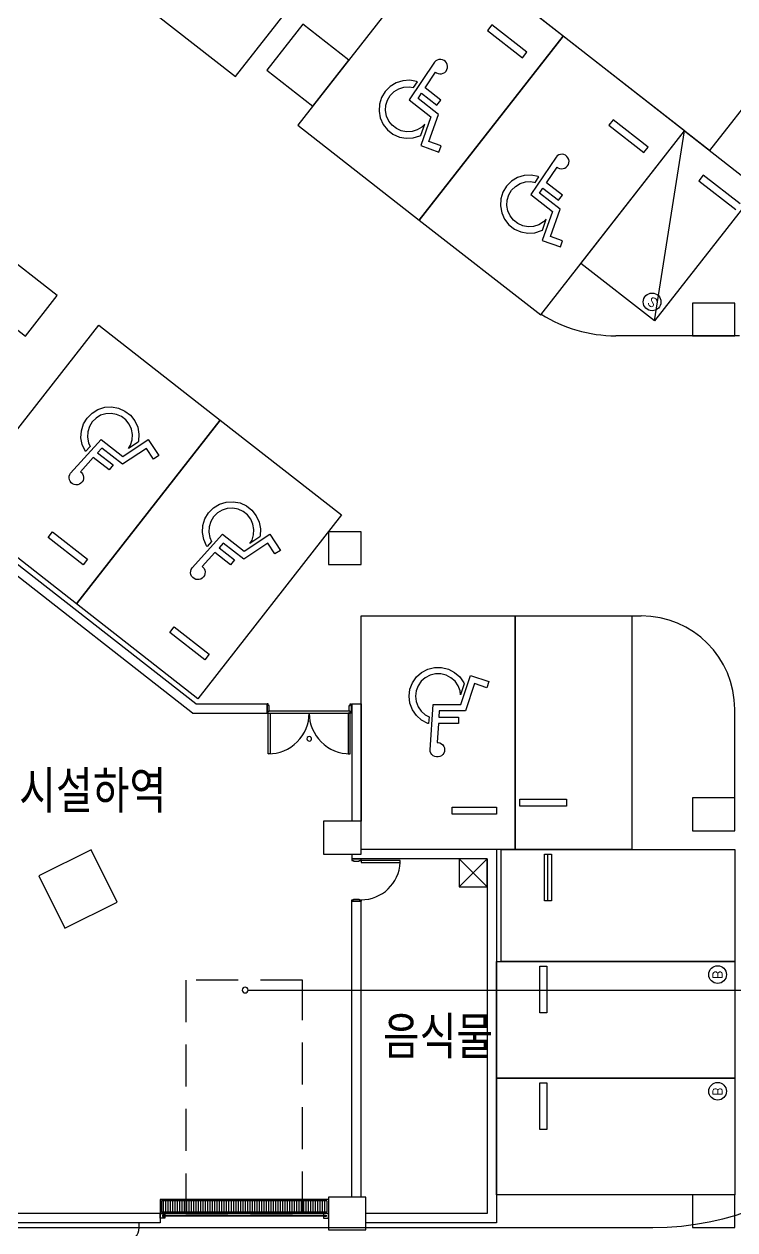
# Model space of a CAD drawing. Header units: millimetres. Extents: x -7614 to 421357, y 85218 to 341757.
# Drawn here: x 382307 to 397524, y 130027 to 155852 of the extents above; entities that cross this region are included whole.
import ezdxf
from ezdxf.enums import TextEntityAlignment as Align

# ---------------------------------------------------------------- set-up
doc = ezdxf.new("R2010")
doc.units = ezdxf.units.MM
doc.header["$LTSCALE"] = 600
doc.header["$MEASUREMENT"] = 0
doc.linetypes.add('HID1', pattern=[2.3, 1.5, -0.8])
doc.layers.add('e-plan', color=9, linetype='CONTINUOUS')
doc.layers.add('e-room-box', color=7, linetype='CONTINUOUS')
doc.styles.add('kiahn', font='romans.shx', dxfattribs={"bigfont": 'cadhs.shx'})

msp = doc.modelspace()

# ---------------------------------------------------------------- linework, layer by layer
at = {"layer": 'e-plan'}
for p, q in [((386834, 154727), (389913, 158667)), ((391244, 157628), (388166, 153687)), ((393845, 155596), (391244, 157628)), ((384234, 156759), (386834, 154727)), ((396982, 153145), (392963, 156285)), ((392318, 155835), (392226, 155716)), ((393067, 155250), (392318, 155835)), ((390767, 151656), (393845, 155596)), ((393845, 155596), (390767, 151656)), ((392226, 155716), (392974, 155131)), ((396445, 153564), (393845, 155596)), ((392974, 155131), (393067, 155250)), ((391094, 155036), (390553, 154231)), ((391121, 155063), (391094, 155036)), ((391153, 155082), (391121, 155063)), ((391189, 155093), (391153, 155082)), ((391226, 155096), (391189, 155093)), ((391263, 155089), (391226, 155096)), ((391297, 155074), (391263, 155089)), ((391327, 155051), (391297, 155074)), ((391350, 155021), (391327, 155051)), ((391365, 154987), (391350, 155021)), ((391372, 154950), (391365, 154987)), ((391370, 154913), (391372, 154950)), ((398521, 155115), (396982, 153145)), ((390891, 154486), (391117, 154822)), ((391117, 154822), (391137, 154807)), ((391137, 154807), (391171, 154792)), ((391171, 154792), (391208, 154785)), ((391208, 154785), (391245, 154787)), ((391245, 154787), (391281, 154799)), ((391281, 154799), (391313, 154818)), ((391313, 154818), (391340, 154845)), ((391340, 154845), (391359, 154877)), ((391359, 154877), (391370, 154913)), ((390141, 154517), (390035, 154410)), ((390270, 154594), (390141, 154517)), ((390227, 154408), (390326, 154468)), ((390413, 154639), (390270, 154594)), ((390326, 154468), (390438, 154503)), ((390562, 154648), (390413, 154639)), ((390438, 154503), (390554, 154510)), ((390554, 154510), (390646, 154494)), ((390710, 154622), (390562, 154648)), ((390646, 154494), (390727, 154614)), ((390727, 154614), (390710, 154622)), ((391229, 154222), (390891, 154486)), ((389958, 154282), (389914, 154139)), ((390035, 154410), (389958, 154282)), ((390050, 154114), (390084, 154225)), ((390084, 154225), (390144, 154325)), ((390144, 154325), (390227, 154408)), ((390553, 154231), (391016, 153869)), ((390740, 154261), (390814, 154371)), ((391180, 153917), (390740, 154261)), ((390814, 154371), (391144, 154113)), ((391144, 154113), (391229, 154222)), ((389914, 154139), (389905, 153989)), ((389905, 153989), (389932, 153841)), ((390043, 153998), (390050, 154114)), ((390064, 153883), (390043, 153998)), ((390973, 153335), (391180, 153917)), ((388166, 153687), (390767, 151656)), ((389932, 153841), (389994, 153705)), ((389994, 153705), (390086, 153587)), ((390112, 153776), (390064, 153883)), ((390184, 153685), (390112, 153776)), ((390276, 153613), (390184, 153685)), ((391016, 153869), (390797, 153251)), ((390802, 153473), (390885, 153708)), ((390885, 153708), (390825, 153647)), ((394919, 153803), (394826, 153685)), ((394826, 153685), (395575, 153100)), ((395667, 153218), (394919, 153803)), ((390086, 153587), (390204, 153495)), ((390204, 153495), (390341, 153433)), ((390382, 153565), (390276, 153613)), ((390341, 153433), (390489, 153406)), ((390497, 153544), (390382, 153565)), ((390489, 153406), (390639, 153416)), ((390613, 153552), (390497, 153544)), ((390725, 153586), (390613, 153552)), ((390639, 153416), (390782, 153460)), ((390825, 153647), (390725, 153586)), ((390782, 153460), (390802, 153473)), ((393367, 149624), (396445, 153564)), ((394229, 150727), (396445, 153564)), ((395805, 149495), (396445, 153564)), ((396445, 153564), (398021, 152332)), ((390797, 153251), (391187, 153112)), ((391234, 153243), (390973, 153335)), ((391187, 153112), (391234, 153243)), ((395575, 153100), (395667, 153218)), ((393695, 153004), (393154, 152199)), ((393721, 153031), (393695, 153004)), ((393753, 153050), (393721, 153031)), ((393789, 153062), (393753, 153050)), ((393827, 153064), (393789, 153062)), ((393864, 153057), (393827, 153064)), ((393898, 153042), (393864, 153057)), ((393927, 153019), (393898, 153042)), ((393950, 152989), (393927, 153019)), ((393966, 152955), (393950, 152989)), ((393973, 152918), (393966, 152955)), ((393970, 152881), (393973, 152918)), ((393492, 152454), (393718, 152791)), ((393718, 152791), (393737, 152776)), ((393737, 152776), (393771, 152760)), ((393771, 152760), (393808, 152753)), ((393808, 152753), (393846, 152756)), ((393846, 152756), (393881, 152767)), ((393881, 152767), (393914, 152786)), ((393914, 152786), (393940, 152813)), ((393940, 152813), (393959, 152845)), ((393959, 152845), (393970, 152881)), ((392636, 152379), (392558, 152250)), ((392742, 152485), (392636, 152379)), ((392870, 152563), (392742, 152485)), ((392745, 152294), (392827, 152376)), ((392827, 152376), (392927, 152437)), ((393013, 152607), (392870, 152563)), ((392927, 152437), (393038, 152472)), ((393163, 152617), (393013, 152607)), ((393038, 152472), (393155, 152479)), ((393155, 152479), (393247, 152462)), ((393310, 152590), (393163, 152617)), ((393247, 152462), (393328, 152582)), ((393328, 152582), (393310, 152590)), ((393830, 152190), (393492, 152454)), ((396846, 152616), (396754, 152497)), ((396754, 152497), (397542, 151882)), ((397634, 152000), (396846, 152616)), ((392558, 152250), (392514, 152107)), ((392650, 152082), (392685, 152194)), ((392685, 152194), (392745, 152294)), ((393154, 152199), (393617, 151838)), ((393340, 152229), (393414, 152339)), ((393780, 151885), (393340, 152229)), ((393414, 152339), (393745, 152081)), ((393745, 152081), (393830, 152190)), ((398021, 152332), (395805, 149495)), ((392514, 152107), (392505, 151957)), ((392505, 151957), (392532, 151810)), ((392643, 151966), (392650, 152082)), ((392664, 151851), (392643, 151966)), ((392712, 151745), (392664, 151851)), ((393574, 151304), (393780, 151885)), ((390767, 151656), (393367, 149624)), ((392532, 151810), (392594, 151673)), ((392594, 151673), (392687, 151555)), ((392784, 151653), (392712, 151745)), ((392876, 151581), (392784, 151653)), ((393425, 151615), (393325, 151555)), ((393617, 151838), (393397, 151220)), ((393402, 151441), (393486, 151676)), ((393486, 151676), (393425, 151615)), ((392687, 151555), (392805, 151463)), ((392805, 151463), (392942, 151401)), ((392983, 151534), (392876, 151581)), ((392942, 151401), (393089, 151375)), ((393098, 151513), (392983, 151534)), ((393089, 151375), (393239, 151384)), ((393214, 151520), (393098, 151513)), ((393325, 151555), (393214, 151520)), ((393239, 151384), (393382, 151429)), ((393382, 151429), (393402, 151441)), ((393397, 151220), (393788, 151081)), ((393834, 151211), (393574, 151304)), ((393788, 151081), (393834, 151211)), ((395805, 149495), (394229, 150727)), ((397520, 149877), (396620, 149877)), ((396620, 149877), (396620, 149177)), ((397520, 149177), (397520, 149877)), ((380825, 145464), (383904, 149404)), ((383904, 149404), (386504, 147372)), ((397620, 149177), (394972, 149177)), ((396620, 149177), (397520, 149177)), ((383654, 147415), (383760, 147521)), ((383760, 147521), (383888, 147599)), ((383945, 147473), (383846, 147413)), ((383888, 147599), (384032, 147644)), ((384057, 147508), (383945, 147473)), ((384032, 147644), (384181, 147653)), ((384173, 147515), (384057, 147508)), ((384288, 147494), (384173, 147515)), ((384181, 147653), (384329, 147626)), ((384394, 147446), (384288, 147494)), ((384329, 147626), (384466, 147565)), ((384466, 147565), (384584, 147473)), ((384584, 147473), (384677, 147355)), ((386504, 147372), (383426, 143432)), ((383426, 143432), (386504, 147372)), ((383532, 147143), (383577, 147287)), ((383577, 147287), (383654, 147415)), ((383703, 147230), (383668, 147119)), ((383763, 147330), (383703, 147230)), ((383846, 147413), (383763, 147330)), ((384486, 147375), (384394, 147446)), ((384558, 147283), (384486, 147375)), ((384606, 147177), (384558, 147283)), ((384677, 147355), (384738, 147218)), ((384738, 147218), (384765, 147070)), ((386504, 147372), (389104, 145340)), ((383303, 146236), (383954, 146956)), ((383524, 146994), (383532, 147143)), ((383551, 146846), (383524, 146994)), ((383668, 147119), (383662, 147002)), ((383662, 147002), (383683, 146887)), ((383954, 146956), (384417, 146594)), ((384417, 146594), (384963, 146957)), ((384586, 146834), (384621, 146945)), ((384627, 147062), (384606, 147177)), ((384621, 146945), (384627, 147062)), ((384765, 147070), (384757, 146921)), ((384963, 146957), (385192, 146611)), ((383613, 146709), (383551, 146846)), ((383624, 146695), (383613, 146709)), ((383721, 146802), (383624, 146695)), ((383683, 146887), (383721, 146802)), ((383970, 146768), (383881, 146669)), ((384410, 146424), (383970, 146768)), ((384924, 146765), (384410, 146424)), ((384750, 146898), (384542, 146760)), ((384542, 146760), (384586, 146834)), ((384757, 146921), (384750, 146898)), ((385077, 146535), (384924, 146765)), ((383788, 146567), (383516, 146266)), ((384126, 146302), (383788, 146567)), ((383881, 146669), (384211, 146411)), ((385192, 146611), (385077, 146535)), ((383273, 146168), (383284, 146204)), ((383284, 146204), (383303, 146236)), ((383516, 146266), (383536, 146250)), ((383536, 146250), (383559, 146221)), ((383559, 146221), (383574, 146187)), ((383574, 146187), (383581, 146150)), ((384211, 146411), (384126, 146302)), ((385980, 141297), (379841, 146093)), ((383271, 146131), (383273, 146168)), ((383277, 146094), (383271, 146131)), ((383293, 146060), (383277, 146094)), ((383316, 146030), (383293, 146060)), ((383346, 146007), (383316, 146030)), ((383380, 145992), (383346, 146007)), ((383417, 145985), (383380, 145992)), ((383454, 145987), (383417, 145985)), ((383490, 145999), (383454, 145987)), ((383522, 146018), (383490, 145999)), ((383548, 146045), (383522, 146018)), ((383568, 146077), (383548, 146045)), ((383579, 146112), (383568, 146077)), ((383581, 146150), (383579, 146112)), ((383426, 143432), (380825, 145464)), ((386255, 145383), (386361, 145490)), ((386361, 145490), (386489, 145567)), ((386546, 145441), (386446, 145381)), ((386489, 145567), (386632, 145612)), ((386657, 145476), (386546, 145441)), ((386632, 145612), (386782, 145621)), ((386774, 145483), (386657, 145476)), ((386888, 145463), (386774, 145483)), ((386782, 145621), (386929, 145595)), ((386995, 145415), (386888, 145463)), ((386929, 145595), (387066, 145533)), ((387087, 145343), (386995, 145415)), ((387066, 145533), (387184, 145441)), ((387184, 145441), (387277, 145323)), ((389104, 145340), (386026, 141400)), ((386133, 145112), (386177, 145255)), ((386177, 145255), (386255, 145383)), ((386303, 145198), (386269, 145087)), ((386364, 145298), (386303, 145198)), ((386446, 145381), (386364, 145298)), ((387159, 145251), (387087, 145343)), ((387207, 145145), (387159, 145251)), ((387228, 145030), (387207, 145145)), ((387277, 145323), (387339, 145186)), ((387339, 145186), (387366, 145039)), ((382825, 144856), (382917, 144974)), ((382917, 144974), (383666, 144389)), ((385904, 144204), (386554, 144924)), ((386124, 144962), (386133, 145112)), ((386151, 144814), (386124, 144962)), ((386269, 145087), (386262, 144971)), ((386262, 144971), (386283, 144856)), ((386554, 144924), (387017, 144563)), ((387017, 144563), (387564, 144925)), ((387186, 144802), (387221, 144914)), ((387221, 144914), (387228, 145030)), ((387357, 144889), (387350, 144867)), ((387366, 145039), (387357, 144889)), ((387564, 144925), (387793, 144580)), ((388820, 144977), (388820, 144277)), ((389520, 144977), (388820, 144977)), ((389520, 144277), (389520, 144977)), ((383573, 144271), (382825, 144856)), ((386213, 144678), (386151, 144814)), ((386225, 144663), (386213, 144678)), ((386322, 144770), (386225, 144663)), ((386283, 144856), (386322, 144770)), ((386570, 144736), (386481, 144638)), ((386481, 144638), (386812, 144380)), ((387010, 144392), (386570, 144736)), ((387525, 144734), (387010, 144392)), ((387350, 144867), (387142, 144729)), ((387142, 144729), (387186, 144802)), ((387678, 144503), (387525, 144734)), ((385911, 141097), (381712, 144378)), ((383666, 144389), (383573, 144271)), ((386389, 144535), (386117, 144234)), ((386727, 144271), (386389, 144535)), ((386812, 144380), (386727, 144271)), ((387793, 144580), (387678, 144503)), ((385871, 144099), (385873, 144136)), ((385873, 144136), (385884, 144172)), ((385884, 144172), (385904, 144204)), ((386117, 144234), (386136, 144219)), ((386136, 144219), (386159, 144189)), ((386159, 144189), (386175, 144155)), ((386175, 144155), (386182, 144118)), ((386182, 144118), (386179, 144081)), ((388820, 144277), (389520, 144277)), ((385878, 144062), (385871, 144099)), ((385893, 144028), (385878, 144062)), ((385916, 143999), (385893, 144028)), ((385946, 143975), (385916, 143999)), ((385980, 143960), (385946, 143975)), ((386017, 143953), (385980, 143960)), ((386055, 143956), (386017, 143953)), ((386090, 143967), (386055, 143956)), ((386122, 143986), (386090, 143967)), ((386149, 144013), (386122, 143986)), ((386168, 144045), (386149, 144013)), ((386179, 144081), (386168, 144045)), ((386026, 141400), (383426, 143432)), ((389520, 138177), (389520, 143177)), ((389520, 143177), (392820, 143177)), ((392820, 143177), (392820, 138177)), ((392820, 138177), (392820, 143177)), ((392820, 143177), (395320, 143177)), ((395320, 143177), (395520, 143177)), ((395320, 143177), (395320, 138177)), ((385425, 142824), (385518, 142942)), ((386174, 142239), (385425, 142824)), ((385518, 142942), (386266, 142357)), ((386266, 142357), (386174, 142239)), ((390817, 141968), (390950, 142038)), ((390950, 142038), (391095, 142074)), ((391095, 142074), (391245, 142074)), ((391245, 142074), (391391, 142038)), ((391391, 142038), (391524, 141968)), ((390619, 141745), (390705, 141869)), ((390705, 141869), (390817, 141968)), ((390895, 141854), (390808, 141777)), ((390999, 141909), (390895, 141854)), ((391112, 141937), (390999, 141909)), ((391229, 141937), (391112, 141937)), ((391342, 141909), (391229, 141937)), ((391445, 141854), (391342, 141909)), ((391533, 141777), (391445, 141854)), ((391524, 141968), (391636, 141869)), ((391636, 141869), (391721, 141745)), ((391654, 141279), (391862, 141901)), ((391862, 141901), (392255, 141770)), ((390548, 141456), (390566, 141605)), ((390566, 141605), (390619, 141745)), ((390701, 141572), (390686, 141456)), ((390742, 141681), (390701, 141572)), ((390808, 141777), (390742, 141681)), ((391599, 141681), (391533, 141777)), ((391640, 141572), (391599, 141681)), ((391651, 141486), (391640, 141572)), ((391730, 141723), (391651, 141486)), ((391721, 141745), (391730, 141723)), ((391949, 141726), (391754, 141141)), ((392211, 141639), (391949, 141726)), ((392255, 141770), (392211, 141639)), ((385980, 141297), (387500, 141297)), ((387500, 141297), (387500, 141097)), ((387535, 141297), (387510, 141297)), ((387510, 141297), (387510, 141097)), ((387535, 141257), (387535, 141297)), ((389285, 141257), (389285, 141297)), ((389285, 141297), (389310, 141297)), ((389310, 141297), (389310, 141097)), ((389320, 141297), (389520, 141297)), ((389320, 141297), (389320, 138777)), ((389520, 141297), (389520, 138777)), ((390566, 141307), (390548, 141456)), ((390619, 141167), (390566, 141307)), ((390686, 141456), (390701, 141340)), ((390701, 141340), (390742, 141231)), ((390998, 140311), (391067, 141279)), ((391067, 141279), (391654, 141279)), ((385911, 141097), (387500, 141097)), ((387510, 141097), (387535, 141097)), ((387555, 141257), (387535, 141257)), ((387535, 141097), (387535, 141137)), ((387535, 141137), (387555, 141137)), ((387535, 141097), (389285, 141097)), ((387535, 140222), (387535, 141097)), ((387535, 141097), (387575, 141097)), ((387555, 141137), (387555, 141257)), ((389265, 141137), (387555, 141137)), ((387575, 141097), (387575, 140222)), ((389285, 141097), (389245, 141097)), ((389245, 141097), (389245, 140222)), ((389265, 141257), (389285, 141257)), ((389265, 141137), (389265, 141257)), ((389285, 141137), (389265, 141137)), ((389285, 141097), (389285, 141137)), ((389310, 141097), (389285, 141097)), ((389285, 140222), (389285, 141097)), ((390705, 141044), (390619, 141167)), ((390817, 140944), (390705, 141044)), ((390742, 141231), (390808, 141135)), ((390808, 141135), (390895, 141058)), ((390895, 141058), (390978, 141014)), ((390978, 141014), (390968, 140870)), ((391195, 141141), (391186, 141008)), ((391186, 141008), (391605, 141008)), ((391754, 141141), (391195, 141141)), ((391605, 141008), (391605, 140870)), ((397520, 139277), (397520, 141177)), ((390950, 140875), (390817, 140944)), ((390968, 140870), (390950, 140875)), ((391176, 140870), (391147, 140465)), ((391605, 140870), (391176, 140870)), ((391002, 140274), (390998, 140311)), ((391015, 140239), (391002, 140274)), ((391037, 140208), (391015, 140239)), ((391147, 140465), (391172, 140465)), ((391172, 140465), (391208, 140457)), ((391208, 140457), (391241, 140439)), ((391241, 140439), (391269, 140414)), ((391269, 140414), (391291, 140383)), ((391291, 140239), (391269, 140208)), ((391291, 140383), (391304, 140348)), ((391304, 140274), (391291, 140239)), ((391304, 140348), (391309, 140311)), ((391309, 140311), (391304, 140274)), ((387575, 140222), (387535, 140222)), ((389245, 140222), (389285, 140222)), ((391065, 140183), (391037, 140208)), ((391098, 140166), (391065, 140183)), ((391134, 140157), (391098, 140166)), ((391172, 140157), (391134, 140157)), ((391208, 140166), (391172, 140157)), ((391241, 140183), (391208, 140166)), ((391269, 140208), (391241, 140183)), ((392920, 139102), (392920, 139252)), ((392920, 139252), (393920, 139252)), ((393920, 139252), (393920, 139102)), ((397520, 139277), (396620, 139277)), ((396620, 139277), (396620, 138577)), ((397520, 138577), (397520, 139277)), ((391470, 138929), (391470, 139079)), ((391470, 139079), (392420, 139079)), ((392420, 139079), (392420, 138929)), ((393920, 139102), (392920, 139102)), ((389520, 138777), (388720, 138777)), ((388720, 138777), (388720, 138077)), ((389520, 138077), (389520, 138777)), ((392420, 138929), (391470, 138929)), ((396620, 138577), (397520, 138577)), ((392420, 138177), (389520, 138177)), ((392820, 138177), (389520, 138177)), ((392420, 138177), (392420, 130177)), ((392520, 135777), (392520, 138177)), ((392520, 138177), (397520, 138177)), ((395320, 138177), (392820, 138177)), ((397520, 138177), (397520, 135777)), ((388720, 138077), (389520, 138077)), ((389320, 138077), (389320, 137977)), ((392220, 137977), (389320, 137977)), ((389320, 137967), (389320, 137937)), ((389520, 137967), (389320, 137967)), ((389320, 137937), (389360, 137937)), ((389360, 137937), (389360, 137927)), ((389360, 137927), (389480, 137927)), ((389480, 137927), (389480, 137937)), ((389480, 137937), (389520, 137937)), ((389520, 137937), (389520, 137967)), ((390359, 137937), (389520, 137937)), ((389520, 137937), (389520, 137897)), ((390359, 137897), (390359, 137937)), ((391620, 137377), (392220, 137977)), ((392220, 137377), (391620, 137977)), ((392220, 137977), (391620, 137977)), ((391620, 137977), (391620, 137377)), ((392220, 137977), (391620, 137977)), ((391620, 137977), (391620, 137377)), ((392220, 137977), (392220, 130377)), ((392220, 137377), (392220, 137977)), ((392220, 137377), (392220, 137977)), ((393445, 138077), (393595, 138077)), ((393445, 137077), (393445, 138077)), ((393520, 137077), (393520, 138077)), ((393595, 138077), (393595, 137077)), ((389520, 137897), (390359, 137897)), ((391620, 137377), (392220, 137377)), ((391620, 137377), (392220, 137377)), ((389320, 137067), (389320, 137097)), ((389320, 137097), (389360, 137097)), ((389520, 137067), (389320, 137067)), ((389320, 130727), (389320, 137057)), ((389520, 137057), (389320, 137057)), ((389360, 137097), (389360, 137107)), ((389360, 137107), (389480, 137107)), ((389480, 137107), (389480, 137097)), ((389480, 137097), (389520, 137097)), ((389520, 137097), (389520, 137067)), ((389520, 130727), (389520, 137057)), ((393595, 137077), (393445, 137077)), ((392420, 133277), (392420, 135777)), ((392420, 135777), (397520, 135777)), ((397520, 135777), (392520, 135777)), ((393345, 135677), (393495, 135677)), ((393345, 134677), (393345, 135677)), ((393495, 135677), (393495, 134677)), ((397520, 135777), (397520, 133277)), ((393495, 134677), (393345, 134677)), ((397520, 133277), (392420, 133277)), ((392420, 130777), (392420, 133277)), ((392420, 133277), (397520, 133277)), ((397520, 133277), (397520, 130777)), ((393345, 133177), (393495, 133177)), ((393345, 132177), (393345, 133177)), ((393495, 133177), (393495, 132177)), ((393495, 132177), (393345, 132177)), ((388820, 130677), (385220, 130677)), ((385220, 130677), (385220, 130377)), ((389620, 130727), (388820, 130727)), ((388820, 130727), (388820, 130027)), ((388820, 130677), (388820, 130377)), ((389620, 130027), (389620, 130727)), ((397520, 130777), (392420, 130777)), ((397520, 130777), (396620, 130777)), ((396620, 130777), (396620, 130077)), ((397520, 130077), (397520, 130777)), ((388786, 130647), (385250, 130647)), ((385250, 130647), (385250, 130407)), ((385286, 130647), (385286, 130407)), ((385336, 130647), (385336, 130407)), ((385386, 130647), (385386, 130407)), ((385436, 130647), (385436, 130407)), ((385486, 130647), (385486, 130407)), ((385536, 130647), (385536, 130407)), ((385586, 130647), (385586, 130407)), ((385636, 130647), (385636, 130407)), ((385686, 130647), (385686, 130407)), ((385736, 130647), (385736, 130407)), ((385786, 130647), (385786, 130407)), ((385836, 130647), (385836, 130407)), ((385886, 130647), (385886, 130407)), ((385936, 130647), (385936, 130407)), ((385986, 130647), (385986, 130407)), ((386036, 130647), (386036, 130407)), ((386086, 130647), (386086, 130407)), ((386136, 130647), (386136, 130407)), ((386186, 130647), (386186, 130407)), ((386236, 130647), (386236, 130407)), ((386286, 130647), (386286, 130407)), ((386336, 130647), (386336, 130407)), ((386386, 130647), (386386, 130407)), ((386436, 130647), (386436, 130407)), ((386486, 130647), (386486, 130407)), ((386536, 130647), (386536, 130407)), ((386586, 130647), (386586, 130407)), ((386636, 130647), (386636, 130407)), ((386686, 130647), (386686, 130407)), ((386736, 130647), (386736, 130407)), ((386786, 130647), (386786, 130407)), ((386836, 130647), (386836, 130407)), ((386886, 130647), (386886, 130407)), ((386936, 130647), (386936, 130407)), ((386986, 130647), (386986, 130407)), ((387036, 130647), (387036, 130407)), ((387086, 130647), (387086, 130407)), ((387136, 130647), (387136, 130407)), ((387186, 130647), (387186, 130407)), ((387236, 130647), (387236, 130407)), ((387286, 130647), (387286, 130407)), ((387336, 130647), (387336, 130407)), ((387386, 130647), (387386, 130407)), ((387436, 130647), (387436, 130407)), ((387486, 130647), (387486, 130407)), ((387536, 130647), (387536, 130407)), ((387586, 130647), (387586, 130407)), ((387636, 130647), (387636, 130407)), ((387686, 130647), (387686, 130407)), ((387736, 130647), (387736, 130407)), ((387786, 130647), (387786, 130407)), ((387836, 130647), (387836, 130407)), ((387886, 130647), (387886, 130407)), ((387936, 130647), (387936, 130407)), ((387986, 130647), (387986, 130407)), ((388036, 130647), (388036, 130407)), ((388086, 130647), (388086, 130407)), ((388136, 130647), (388136, 130407)), ((388186, 130647), (388186, 130407)), ((388236, 130647), (388236, 130407)), ((388286, 130647), (388286, 130407)), ((388336, 130647), (388336, 130407)), ((388386, 130647), (388386, 130407)), ((388436, 130647), (388436, 130407)), ((388486, 130647), (388486, 130407)), ((388536, 130647), (388536, 130407)), ((388586, 130647), (388586, 130407)), ((388636, 130647), (388636, 130407)), ((388686, 130647), (388686, 130407)), ((388736, 130647), (388736, 130407)), ((388786, 130647), (388786, 130407)), ((385220, 130377), (381070, 130377)), ((385220, 130177), (381070, 130177)), ((384770, 130077), (384770, 130177)), ((385220, 130377), (385220, 130177)), ((388820, 130377), (385220, 130377)), ((385220, 130277), (385220, 130377)), ((385220, 130377), (385320, 130377)), ((385320, 130277), (385220, 130277)), ((388786, 130407), (385250, 130407)), ((385320, 130342), (385270, 130342)), ((385270, 130342), (385270, 130312)), ((388770, 130337), (385270, 130337)), ((388770, 130317), (385270, 130317)), ((385270, 130312), (385320, 130312)), ((385320, 130377), (385320, 130342)), ((385320, 130312), (385320, 130277)), ((388820, 130377), (388720, 130377)), ((388720, 130377), (388720, 130342)), ((388720, 130342), (388770, 130342)), ((388770, 130312), (388720, 130312)), ((388720, 130312), (388720, 130277)), ((388720, 130277), (388820, 130277)), ((388770, 130342), (388770, 130312)), ((388820, 130277), (388820, 130377)), ((392220, 130377), (389620, 130377)), ((392420, 130177), (389620, 130177)), ((376670, 130077), (395770, 130077)), ((388820, 130027), (389620, 130027)), ((396620, 130077), (397520, 130077))]:
    msp.add_line(p, q, dxfattribs=at)
at = {"layer": 'e-plan', "ltscale": 0.5}
for p, q in [((388271, 155852), (387502, 154867)), ((389256, 155082), (388271, 155852)), ((388487, 154097), (389256, 155082)), ((387502, 154867), (388487, 154097)), ((383012, 150037), (381688, 151071)), ((381010, 150205), (382334, 149170)), ((382334, 149170), (383012, 150037)), ((383740, 138166), (382621, 137608)), ((384297, 137048), (383740, 138166)), ((382621, 137608), (383179, 136490)), ((383179, 136490), (384297, 137048))]:
    msp.add_line(p, q, dxfattribs=at)
at = {"layer": 'e-plan', "linetype": 'HID1'}
for p, q in [((388270, 135377), (385770, 135377)), ((385770, 135377), (385770, 130377)), ((388270, 130377), (388270, 135377)), ((385770, 130377), (388270, 130377))]:
    msp.add_line(p, q, dxfattribs=at)
at = {"layer": 'e-plan', "lineweight": -3}
msp.add_circle((395752, 149902), 189, dxfattribs=at)
at = {"layer": 'e-plan'}
for centre in [(397155, 135495), (397155, 132995)]:
    msp.add_circle(centre, 189, dxfattribs=at)
for centre, radius, start, end in [((394972, 152177), 3000, 237.8775, 270), ((395520, 141177), 2000, 0, 90), ((387535, 141097), 875, 269.9999, 0.0001), ((389285, 141097), 875, 179.9998, 270), ((388410, 140547), 50, 30, 210), ((388410, 140547), 50, 210, 30), ((389520, 137937), 840, 270, 357.2706), ((395770, 136077), 6000, 270.0005, 359.7603), ((384470, 130077), 300, 270, 0), ((384470, 130077), 300, 270, 0)]:
    msp.add_arc(centre, radius, start, end, dxfattribs=at)
at = {"layer": 'e-room-box'}
msp.add_line((387101, 135164), (418023, 135164), dxfattribs=at)
for start, end in [(0, 180), (180, 0)]:
    msp.add_arc((387038, 135164), 62.5, start, end, dxfattribs=at)

# ---------------------------------------------------------------- texts
at = {"layer": 'e-plan', "lineweight": -3, "style": 'kiahn'}
msp.add_text('S', height=200, rotation=142, dxfattribs=at).set_placement((395892, 149921))
at = {"layer": 'e-plan', "style": 'kiahn'}
msp.add_text('판매시설하역', height=900, dxfattribs=at).set_placement((380629, 138960))
at = {"layer": 'e-plan', "style": 'kiahn', "text_generation_flag": 4}
for p in [(397054, 135396), (397054, 132896)]:
    msp.add_text('B', height=200, rotation=90, dxfattribs=at).set_placement(p)
at = {"layer": 'e-plan', "style": 'kiahn'}
msp.add_text('음식물', height=900, dxfattribs=at).set_placement((391167, 134188), align=Align.MIDDLE)

doc.saveas('drawing.dxf')
